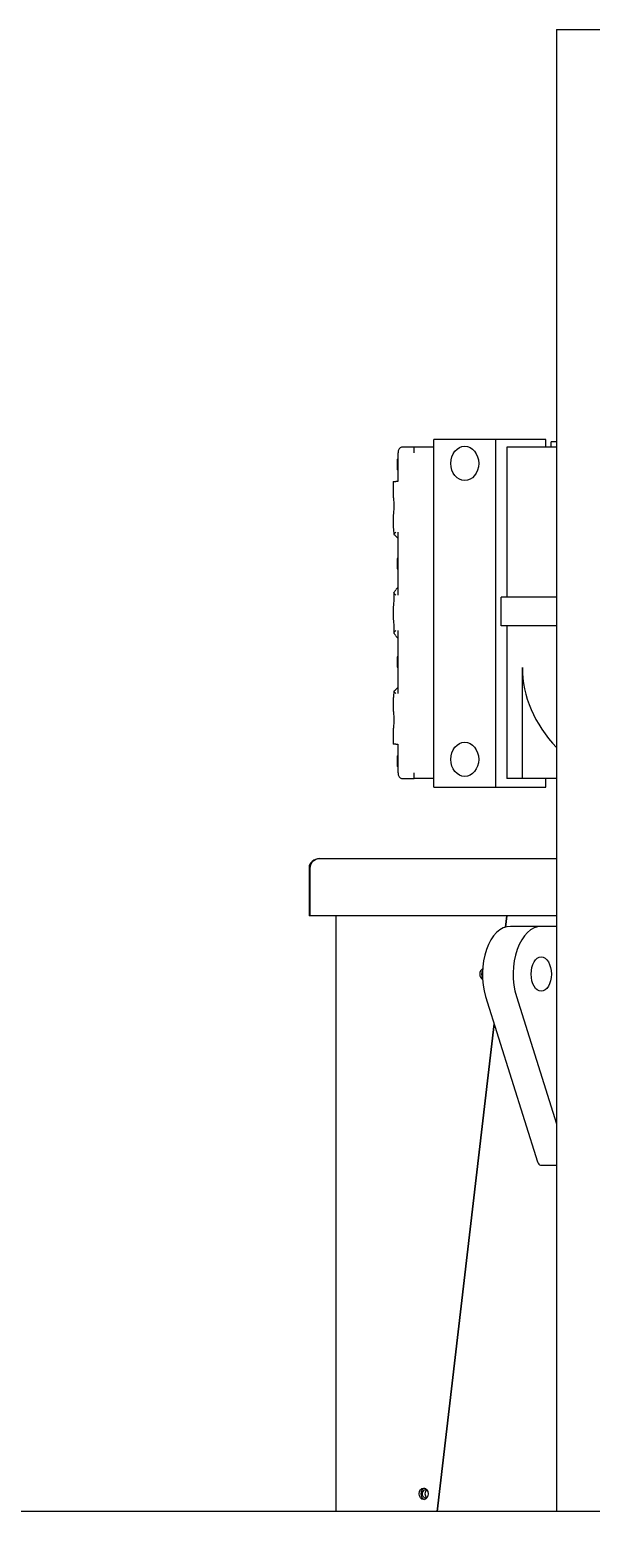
# Model space of a CAD drawing. Header units: millimetres. Extents: x 0 to 157650, y 0 to 89100.
# Drawn here: x 55755 to 56343, y 82010 to 83562 of the extents above; entities that cross this region are included whole.
import ezdxf

# ---------------------------------------------------------------- set-up
doc = ezdxf.new("R2010")
doc.units = ezdxf.units.MM
doc.header["$LTSCALE"] = 150
doc.layers.add('Visible', color=7, linetype='Continuous', lineweight=25)

msp = doc.modelspace()

# ---------------------------------------------------------------- linework, layer by layer
at = {"layer": 'Visible', "color": 9, "true_color": 0xc0c0c0}
for p, q in [((56306.5, 83561.9), (56306.5, 82009.5)), ((56306.5, 83561.9), (56359.5, 83561.9)), ((56178.1, 82768.4), (56178.1, 83132.4)), ((56242.8, 83132.4), (56178.1, 83132.4)), ((56295.5, 83132.4), (56242.8, 83132.4)), ((56242.8, 83132.4), (56242.8, 82768.4)), ((56295.5, 83124.4), (56295.5, 83132.4)), ((56306.5, 83129.9), (56301, 83129.9)), ((56301, 83124.4), (56301, 83129.9)), ((56140.5, 83118.4), (56140.5, 83088.4)), ((56157.5, 83124.4), (56144.1, 83124.4)), ((56157.5, 83118.4), (56157.5, 83124.4)), ((56178.1, 83124.4), (56157.5, 83124.4)), ((56306.5, 83124.4), (56254.6, 83124.4)), ((56254.6, 83124.4), (56254.6, 82967.4)), ((56140.5, 83112.4), (56139.8, 83111.6)), ((56139.8, 83111.6), (56140.5, 83111.6)), ((56139.8, 83111.6), (56139.8, 83101.2)), ((56139.8, 83101.2), (56140.5, 83101.2)), ((56139.8, 83101.2), (56140.5, 83100.4)), ((56135.6, 83088.4), (56138.1, 83088.4)), ((56135.6, 83088.4), (56135.6, 83072)), ((56140.5, 83088.4), (56138.1, 83088.4)), ((56135.6, 83053.7), (56135.6, 83040)), ((56140.5, 83035.3), (56140.5, 82969.5)), ((56140.5, 83008.4), (56139.8, 83007.6)), ((56139.8, 83007.6), (56139.8, 82997.2)), ((56140.5, 83007.6), (56139.8, 83007.6)), ((56139.8, 82997.2), (56140.5, 82996.4)), ((56140.5, 82997.2), (56139.8, 82997.2)), ((56135.6, 82957.7), (56135.6, 82944)), ((56306.5, 82967.4), (56248.7, 82967.4)), ((56248.7, 82937.4), (56248.7, 82967.4)), ((56140.5, 82932.3), (56140.5, 82866.5)), ((56306.5, 82937.4), (56248.7, 82937.4)), ((56254.6, 82937.4), (56254.6, 82777.4)), ((56140.5, 82905.4), (56139.8, 82904.6)), ((56139.8, 82904.6), (56139.8, 82894.2)), ((56140.5, 82904.6), (56139.8, 82904.6)), ((56139.8, 82894.2), (56140.5, 82893.4)), ((56140.5, 82894.2), (56139.8, 82894.2)), ((56270.8, 82777.4), (56270.8, 82893.5)), ((56135.6, 82861.7), (56135.6, 82848)), ((56135.6, 82829.7), (56135.6, 82813.4)), ((56138.1, 82813.4), (56135.6, 82813.4)), ((56138.1, 82813.4), (56140.5, 82813.4)), ((56140.5, 82813.4), (56140.5, 82783.4)), ((56140.5, 82801.4), (56139.8, 82800.6)), ((56139.8, 82800.6), (56139.8, 82790.2)), ((56140.5, 82800.6), (56139.8, 82800.6)), ((56139.8, 82790.2), (56140.5, 82789.4)), ((56140.5, 82790.2), (56139.8, 82790.2)), ((56144.1, 82777.4), (56157.5, 82777.4)), ((56157.5, 82777.4), (56157.5, 82783.4)), ((56178.1, 82777.4), (56157.5, 82777.4)), ((56270.8, 82777.4), (56254.6, 82777.4)), ((56306.5, 82777.4), (56270.8, 82777.4)), ((56295.5, 82768.4), (56295.5, 82777.4)), ((56178.1, 82768.4), (56242.8, 82768.4)), ((56242.8, 82768.4), (56295.5, 82768.4)), ((56047.3, 82683.4), (56047.3, 82633.4)), ((56048.6, 82633.4), (56048.6, 82683.4)), ((56058.3, 82693.4), (56058.3, 82693.4)), ((56058.3, 82693.4), (56058.5, 82693.4)), ((56058.5, 82693.4), (56306.5, 82693.4)), ((56048.6, 82633.4), (56047.3, 82633.4)), ((56306.5, 82633.4), (56048.6, 82633.4)), ((56075.4, 82633.4), (56075.4, 82009.5)), ((56253.1, 82621.6), (56254.5, 82633.4)), ((56254.5, 82633.4), (56253.1, 82621.6)), ((56290.6, 82622.4), (56258.3, 82622.4)), ((56306.5, 82622.4), (56290.6, 82622.4)), ((56232.3, 82548.9), (56286.7, 82375.6)), ((56264.7, 82548.9), (56306.5, 82415.6)), ((56181.6, 82009.5), (56241.3, 82520.4)), ((56241.3, 82520.4), (56181.6, 82009.5)), ((56289.8, 82372.4), (56306.5, 82372.4)), ((59172.2, 82009.5), (53960.2, 82009.5))]:
    msp.add_line(p, q, dxfattribs=at)
for centre, major_axis, ratio, start_param, end_param in [((56144.1, 83118.4), (0, 6), 0.588051, 0, 1.570796), ((56121.6, 83030.9), (-26.6, 19), 0.334026, 4.179197, 4.36252), ((56114.4, 82966.9), (-26.6, -19), 0.334026, 2.256692, 2.397832), ((56161.1, 82982.7), (-25.3, -18.1), 0.334026, 5.390659, 5.549331), ((56114.4, 82934.9), (-26.6, 19), 0.334026, 3.885354, 4.026493), ((56162.1, 82918.9), (-26.6, 19), 0.334026, 0.743761, 0.893602), ((56480.3, 82893.5), (-209.5, 0), 0.715884, 0, 0.592624), ((56121.6, 82870.9), (-26.6, -19), 0.334026, 1.920666, 2.103988), ((56144.1, 82783.4), (0, -6), 0.588051, 4.712389, 6.283185), ((56258.3, 82572.4), (0, 50), 0.588051, 0, 2.060754), ((56290.6, 82572.4), (0, 50), 0.588051, 0, 2.060754), ((56231, 82572.4), (0, 6), 0.808824, 0.407183, 2.73441), ((56232.8, 82572.4), (0, -6), 0.808824, 4.035115, 5.389663), ((56289.8, 82378.4), (0, -6), 0.588051, 5.202346, 6.283185), ((56169.2, 82028), (0, 6), 0.808824, 0.182777, 2.958815), ((56169.2, 82028), (0, -4.19), 0.808824, 2.293413, 7.131365), ((56172.1, 82028), (0, -4.19), 0.808824, 3.590526, 5.834252)]:
    msp.add_ellipse(centre, major_axis=major_axis, ratio=ratio, start_param=start_param, end_param=end_param, dxfattribs=at)
for centre, major_axis, ratio in [((56210.5, 83107.4), (0, 18), 0.808824), ((56210.5, 82797.4), (0, 18), 0.808824), ((56290.6, 82572.4), (0, -18), 0.588051), ((56167.4, 82028), (0, -6), 0.808824)]:
    msp.add_ellipse(centre, major_axis=major_axis, ratio=ratio, dxfattribs=at)
for points, knots in [([(56135.6, 83072), (56135.6, 83072), (56135.6, 83071.9), (56135.6, 83071.6), (56135.7, 83071.2), (56135.7, 83070.9)], [0.7149638, 0.7149638, 0.7149638, 0.7149638, 0.7292133, 0.7292133, 0.8442719, 0.8442719, 0.8442719, 0.8442719]), ([(56135.7, 83070.9), (56135.7, 83070.1), (56135.8, 83069.3), (56136, 83067.6), (56136.1, 83066.6), (56136.2, 83064.8), (56136.2, 83063.8), (56136.2, 83062.9), (56136.2, 83062), (56136.2, 83061), (56136.1, 83059.2), (56136, 83058.2), (56135.8, 83056.5), (56135.7, 83055.6), (56135.7, 83054.9)], [-0.814067, -0.814067, -0.814067, -0.814067, -0.547021, -0.547021, -0.27351, -0.27351, 0, 0, 0, 0.27351, 0.27351, 0.547021, 0.547021, 0.814067, 0.814067, 0.814067, 0.814067]), ([(56135.7, 83054.9), (56135.7, 83054.8), (56135.7, 83054.7), (56135.7, 83054.3), (56135.6, 83054), (56135.6, 83053.7)], [4.5785227, 4.5785227, 4.5785227, 4.5785227, 4.6072949, 4.6072949, 4.7072076, 4.7072076, 4.7072076, 4.7072076]), ([(56135.6, 83040), (56135.6, 83040), (56135.6, 83039.9), (56135.6, 83039.6), (56135.7, 83039.2), (56135.7, 83038.9)], [0.7149638, 0.7149638, 0.7149638, 0.7149638, 0.7292133, 0.7292133, 0.8442719, 0.8442719, 0.8442719, 0.8442719]), ([(56135.7, 83038.9), (56135.7, 83038.1), (56135.8, 83037.3), (56136, 83035.6), (56136.1, 83034.6), (56136.2, 83033.6), (56136.2, 83033.4), (56136.2, 83033.3)], [-0.8140675, -0.8140675, -0.8140675, -0.8140675, -0.547021, -0.547021, -0.2735105, -0.2735105, -0.2335905, -0.2335905, -0.2335905, -0.2335905]), ([(56138.1, 83035.3), (56137.7, 83034.9), (56137.2, 83034.5), (56136.6, 83033.8), (56136.4, 83033.5), (56136.2, 83033.3)], [0, 0, 0, 0, 0.1995864, 0.1995864, 0.3498516, 0.3498516, 0.3498516, 0.3498516]), ([(56136.2, 83033.3), (56136.2, 83033.2), (56136.2, 83033.2), (56136.4, 83033), (56136.5, 83032.8), (56136.6, 83032.7)], [-1.15563323, -1.15563323, -1.15563323, -1.15563323, -1.14185562, -1.14185562, -1.0661431, -1.0661431, -1.0661431, -1.0661431]), ([(56135.7, 82958.9), (56135.7, 82958.8), (56135.7, 82958.7), (56135.7, 82958.3), (56135.6, 82958), (56135.6, 82957.7)], [4.5785227, 4.5785227, 4.5785227, 4.5785227, 4.6072949, 4.6072949, 4.7072076, 4.7072076, 4.7072076, 4.7072076]), ([(56136, 82971.8), (56136.1, 82971.1), (56136.1, 82970.4), (56136.2, 82968.8), (56136.2, 82967.8), (56136.2, 82966.9), (56136.2, 82966), (56136.2, 82965), (56136.1, 82963.2), (56136, 82962.2), (56135.8, 82960.5), (56135.7, 82959.6), (56135.7, 82958.9)], [-0.478438, -0.478438, -0.478438, -0.478438, -0.27351, -0.27351, 0, 0, 0, 0.27351, 0.27351, 0.547021, 0.547021, 0.814067, 0.814067, 0.814067, 0.814067]), ([(56138.1, 82969.5), (56137.7, 82969.9), (56137.2, 82970.3), (56136.5, 82971.1), (56136.2, 82971.5), (56136, 82971.8), (56136, 82971.8), (56136, 82971.8)], [0, 0, 0, 0, 0.1995864, 0.1995864, 0.3991729, 0.3991729, 0.4072403, 0.4072403, 0.4072403, 0.4072403]), ([(56135.6, 82944), (56135.6, 82944), (56135.6, 82943.9), (56135.6, 82943.6), (56135.7, 82943.2), (56135.7, 82942.9)], [0.7149638, 0.7149638, 0.7149638, 0.7149638, 0.7292133, 0.7292133, 0.8442719, 0.8442719, 0.8442719, 0.8442719]), ([(56135.7, 82942.9), (56135.7, 82942.1), (56135.8, 82941.3), (56136, 82939.6), (56136.1, 82938.6), (56136.2, 82936.8), (56136.2, 82935.8), (56136.2, 82934.9), (56136.2, 82934), (56136.2, 82933), (56136.1, 82931.4), (56136.1, 82930.7), (56136, 82930)], [-0.814067, -0.814067, -0.814067, -0.814067, -0.547021, -0.547021, -0.27351, -0.27351, 0, 0, 0, 0.27351, 0.27351, 0.478438, 0.478438, 0.478438, 0.478438]), ([(56138.1, 82932.3), (56137.7, 82931.9), (56137.2, 82931.5), (56136.5, 82930.7), (56136.2, 82930.3), (56136, 82930), (56136, 82930), (56136, 82930)], [0, 0, 0, 0, 0.1995864, 0.1995864, 0.3991729, 0.3991729, 0.4072403, 0.4072403, 0.4072403, 0.4072403]), ([(56136.2, 82868.5), (56136.2, 82868.4), (56136.2, 82868.2), (56136.1, 82867.2), (56136, 82866.2), (56135.8, 82864.5), (56135.7, 82863.6), (56135.7, 82862.9)], [0.2335905, 0.2335905, 0.2335905, 0.2335905, 0.2735105, 0.2735105, 0.547021, 0.547021, 0.8140675, 0.8140675, 0.8140675, 0.8140675]), ([(56136.6, 82869.1), (56136.5, 82869), (56136.4, 82868.8), (56136.2, 82868.6), (56136.2, 82868.5), (56136.2, 82868.5)], [-1.68197922, -1.68197922, -1.68197922, -1.68197922, -1.6062667, -1.6062667, -1.59248909, -1.59248909, -1.59248909, -1.59248909]), ([(56138.1, 82866.5), (56137.7, 82866.9), (56137.2, 82867.3), (56136.6, 82868), (56136.4, 82868.3), (56136.2, 82868.5)], [0, 0, 0, 0, 0.1995864, 0.1995864, 0.3498516, 0.3498516, 0.3498516, 0.3498516]), ([(56135.7, 82862.9), (56135.7, 82862.8), (56135.7, 82862.7), (56135.7, 82862.3), (56135.6, 82862), (56135.6, 82861.7)], [4.5785227, 4.5785227, 4.5785227, 4.5785227, 4.6072949, 4.6072949, 4.7072076, 4.7072076, 4.7072076, 4.7072076]), ([(56135.6, 82848), (56135.6, 82848), (56135.6, 82847.9), (56135.6, 82847.6), (56135.7, 82847.2), (56135.7, 82846.9)], [0.7149638, 0.7149638, 0.7149638, 0.7149638, 0.7292133, 0.7292133, 0.8442719, 0.8442719, 0.8442719, 0.8442719]), ([(56135.7, 82846.9), (56135.7, 82846.1), (56135.8, 82845.3), (56136, 82843.6), (56136.1, 82842.6), (56136.2, 82840.8), (56136.2, 82839.8), (56136.2, 82838.9), (56136.2, 82838), (56136.2, 82837), (56136.1, 82835.2), (56136, 82834.2), (56135.8, 82832.5), (56135.7, 82831.6), (56135.7, 82830.9)], [-0.814067, -0.814067, -0.814067, -0.814067, -0.547021, -0.547021, -0.27351, -0.27351, 0, 0, 0, 0.27351, 0.27351, 0.547021, 0.547021, 0.814067, 0.814067, 0.814067, 0.814067]), ([(56135.7, 82830.9), (56135.7, 82830.8), (56135.7, 82830.7), (56135.7, 82830.3), (56135.6, 82830), (56135.6, 82829.7)], [4.5785227, 4.5785227, 4.5785227, 4.5785227, 4.6072949, 4.6072949, 4.7072076, 4.7072076, 4.7072076, 4.7072076]), ([(56058.3, 82693.4), (56055.4, 82693.4), (56052.6, 82692.3), (56050.5, 82690.5), (56048.6, 82688.7), (56047.5, 82686.4), (56047.3, 82683.9), (56047.3, 82683.7), (56047.3, 82683.6), (56047.3, 82683.4)], [1.570796, 1.570796, 1.570796, 1.570796, 2.356194, 2.356194, 2.356194, 3.088993, 3.088993, 3.088993, 3.141593, 3.141593, 3.141593, 3.141593]), ([(56048.6, 82683.4), (56048.6, 82685.8), (56049.5, 82688.3), (56051.1, 82690.1), (56052.8, 82691.9), (56055.1, 82693.1), (56057.6, 82693.4), (56057.9, 82693.4), (56058.2, 82693.4), (56058.5, 82693.4)], [-3.141593, -3.141593, -3.141593, -3.141593, -2.408794, -2.408794, -2.408794, -1.661458, -1.661458, -1.661458, -1.570796, -1.570796, -1.570796, -1.570796])]:
    msp.add_open_spline(points, degree=3, knots=knots, dxfattribs=at)
for points in [[(56136.2, 82972.1), (56136.1, 82972), (56136, 82971.9), (56136, 82971.8)], [(56136, 82930), (56136, 82929.9), (56136.1, 82929.8), (56136.2, 82929.7)]]:
    msp.add_open_spline(points, degree=3, dxfattribs=at)

doc.saveas('drawing.dxf')
